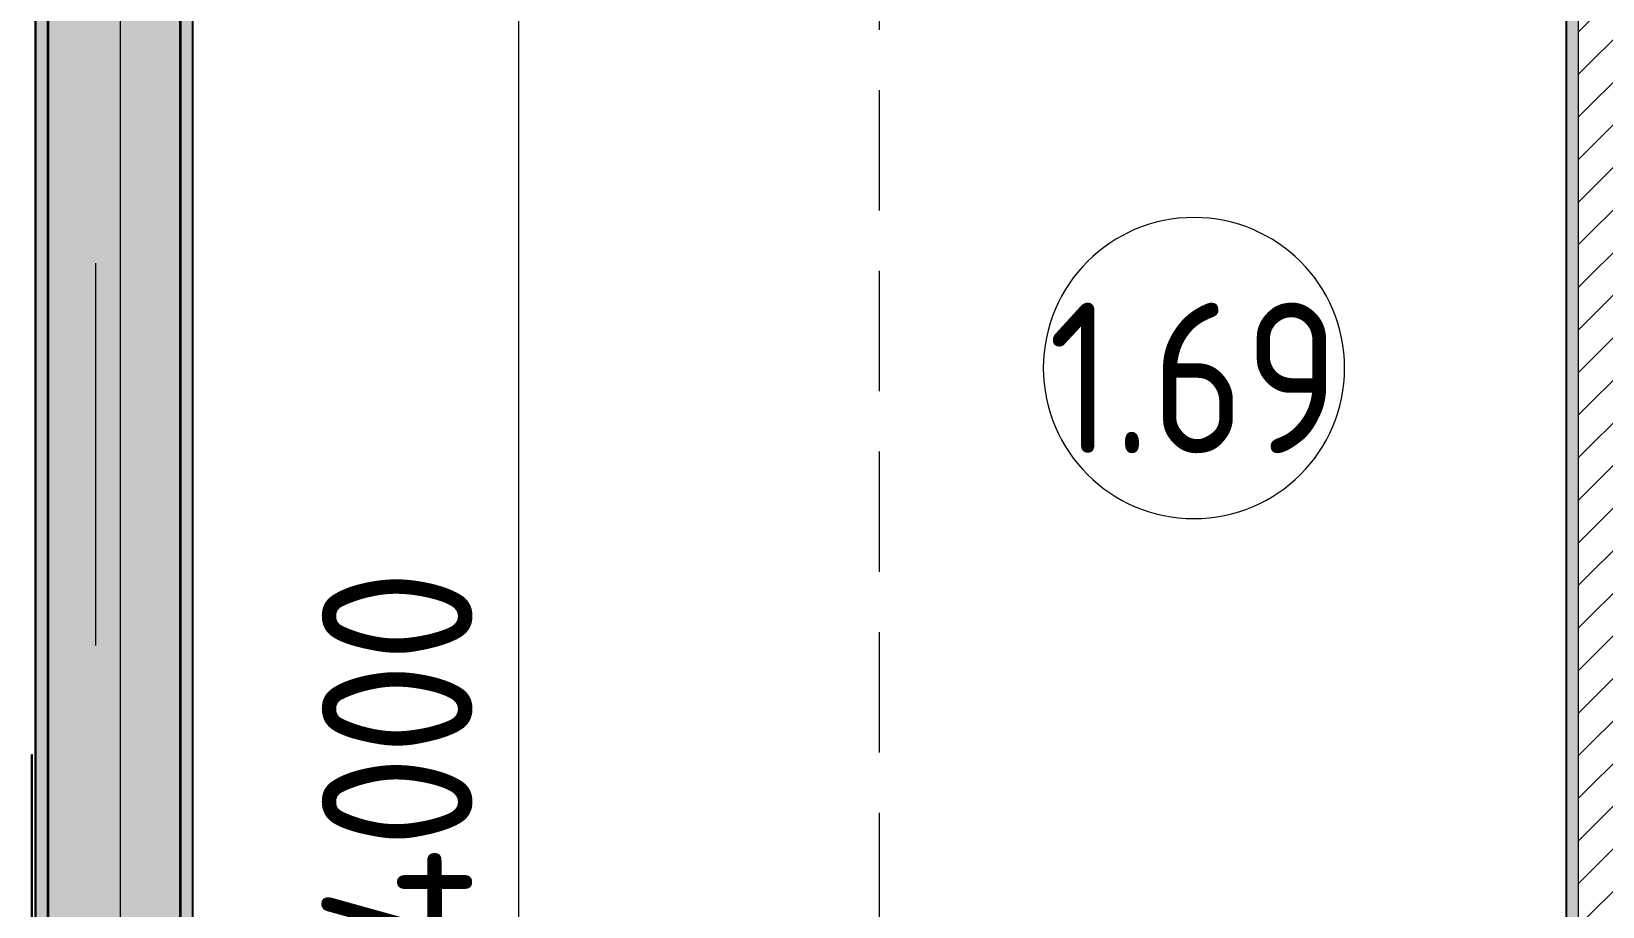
# Model space of a CAD drawing. Header units: millimetres. Extents: x 81425 to 274970, y -8553 to 29000.
# Drawn here: x 107103 to 109710, y 6323 to 7776 of the extents above; entities that cross this region are included whole.
import ezdxf

# ---------------------------------------------------------------- set-up
doc = ezdxf.new("R2010")
doc.units = ezdxf.units.MM
doc.linetypes.add('ADSK_Штрих_ш2 п1', pattern=[300, 200, -100])
doc.linetypes.add('Осевая', pattern=[3175, 635, -476.25, 1587.5, -476.25])
for name, color, linetype, lineweight in [('A-ANNO-DIMS', 7, 'Continuous', 9), ('A-ANNO-DIMS-100', 7, 'Continuous', 9), ('A-AREA-IDEN', 7, 'Continuous', 9), ('A-DETL-2', 7, 'ADSK_Штрих_ш2 п1', 9), ('A-GENM', 7, 'Continuous', 9), ('A-WALL', 7, 'Continuous', 9), ('I-WALL', 7, 'Continuous', 9), ('Оси-2', 7, 'Осевая', 9)]:
    doc.layers.add(name, color=color, linetype=linetype, lineweight=lineweight)
for name, color, linetype, lineweight, true_color in [('A-WALL-1', 7, 'Continuous', 35, 0x3c3c3c), ('A-WALL-2', 7, 'Continuous', 25, 0x3c3c3c), ('A-WALL-FNSH-2', 7, 'Continuous', 13, 0x3c3c3c)]:
    doc.layers.add(name, color=color, linetype=linetype, lineweight=lineweight, true_color=true_color)
doc.styles.add('GOST Common_1', font='GOST_Common.ttf', dxfattribs={"width": 0.9, "height": 250})
doc.styles.add('ISOCPEUR', font='isocpeur.ttf', dxfattribs={"width": 0.9, "height": 250})
doc.dimstyles.new('ISO-2_5_0_9К_БОЛЬШОЙ_1', dxfattribs={"dimscale": 304.8, "dimtxt": 248.995294, "dimasz": 0.492126, "dimexe": 0.393701, "dimexo": 0.984252, "dimgap": 0, "dimtad": 1, "dimdec": 0, "dimrnd": 10, "dimzin": 0, "dimdsep": 46, "dimtxsty": 'ISOCPEUR', "dimblk1": 'OBLIQUE', "dimblk2": 'OBLIQUE', "dimsah": 1, "dimcen": 0.09, "dimdle": 0.393701, "dimazin": 0, "dimtfac": 1, "dimtdec": 4, "dimtix": 1, "dimtmove": 0, "dimatfit": 3, "dimfxl": 1, "dimtvp": 1, "dimtolj": 1, "dimtzin": 0, "dimarcsym": 2})
pattern_1 = [(0, (0, 0), (121.92, 30.48), [10.058, -81.382, 10.058, -81.382, -487.68]), (0, (0, 0), (121.92, 30.48), [-182.88, 10.058, -172.822, 10.058, -81.382, -213.36]), (0, (0, 0), (121.92, 30.48), [-457.2, 10.058, -50.902, 10.058, -142.342]), (120, (45.72, 15.24), (-87.356454, 90.345817), [10.058, -81.382, 10.058, -81.382, -487.68]), (120, (45.72, 15.24), (-87.356454, 90.345817), [-182.88, 10.058, -172.822, 10.058, -81.382, -213.36]), (120, (45.72, 15.24), (-87.356454, 90.345817), [-457.2, 10.058, -50.902, 10.058, -142.342]), (240, (60.96, 76.2), (-34.563546, -120.825817), [10.058, -81.382, 10.058, -81.382, -487.68]), (240, (60.96, 76.2), (-34.563546, -120.825817), [-182.88, 10.058, -172.822, 10.058, -81.382, -213.36]), (240, (60.96, 76.2), (-34.563546, -120.825817), [-457.2, 10.058, -50.902, 10.058, -142.342])]

# ---------------------------------------------------------------- blocks, each defined once
blk = doc.blocks.new('Рисунок_горы - Рисунок_горы-31934381-План расстановки осветительного оборудования 1 этажа в осях 23-33')
at = {"layer": 'A-GENM'}
for p, q in [((107109, 10341.4), (107109, 6202.7)), ((107109, 7185.3), (107109, 7981.1)), ((107109, 7726), (107109, 7712.6)), ((107109, 7363), (107109, 7707.3)), ((107109, 7707.3), (107109, 7363)), ((107109, 6706.8), (107109, 7038.5)), ((107109, 6596.8), (107109, 6955.2)), ((107109, 6955.2), (107109, 6596.8)), ((107109, 6543.6), (107109, 6203.3)), ((107109, 6203.3), (107109, 6539.8)), ((107109, 6405.5), (107109, 6505.2)), ((107109, 6505.2), (107109, 6405.5)), ((107109, 6323.1), (107109, 6385.4)), ((107109, 6385.4), (107109, 6323.1))]:
    blk.add_line(p, q, dxfattribs=at)
for points, knots in [([(107109, 7777.8), (107109, 7777.8), (107109, 7767.9), (107109, 7738.5), (107109, 7726)], [0.287769784, 0.287769784, 0.287769784, 0.287769784, 0.287769794, 0.294964029, 0.294964029, 0.294964029, 0.294964029]), ([(107109, 7712.6), (107109, 7712.6), (107109, 7716.2), (107109, 7718.7), (107109, 7719.2)], [0.302158273, 0.302158273, 0.302158273, 0.302158273, 0.302158283, 0.305240818, 0.305240818, 0.305240818, 0.305240818]), ([(107109, 7707.3), (107109, 7707.3), (107109, 7710.7), (107109, 7713.3), (107109, 7715.2)], [0.875, 0.875, 0.875, 0.875, 0.87500001, 0.90068639, 0.90068639, 0.90068639, 0.90068639]), ([(107109, 7426.8), (107109, 7426.8), (107109, 7346.5), (107109, 7313.6), (107109, 7254.1)], [0.0625, 0.0625, 0.0625, 0.0625, 0.06250001, 0.125, 0.125, 0.125, 0.125]), ([(107109, 7372.3), (107109, 7372.3), (107109, 7385.8), (107109, 7402.6), (107109, 7413.4)], [0.6666667, 0.6666667, 0.6666667, 0.6666667, 0.6666667, 0.8528941, 0.8528941, 0.8528941, 0.8528941]), ([(107109, 7291.9), (107109, 7291.9), (107109, 7315), (107109, 7338.1), (107109, 7363)], [0.75, 0.75, 0.75, 0.75, 0.75000001, 0.8125, 0.8125, 0.8125, 0.8125]), ([(107109, 7363), (107109, 7363), (107109, 7338.1), (107109, 7315), (107109, 7291.9)], [0.316546763, 0.316546763, 0.316546763, 0.316546763, 0.316546773, 0.323741007, 0.323741007, 0.323741007, 0.323741007]), ([(107109, 7343.8), (107109, 7343.8), (107109, 7345), (107109, 7345.9), (107109, 7346.7)], [0.33333333, 0.33333333, 0.33333333, 0.33333333, 0.33333334, 0.35704245, 0.35704245, 0.35704245, 0.35704245]), ([(107109, 7321.6), (107109, 7321.6), (107109, 7312.8), (107109, 7307), (107109, 7303.6)], [0.16666667, 0.16666667, 0.16666667, 0.16666667, 0.16666668, 0.19933303, 0.19933303, 0.19933303, 0.19933303]), ([(107109, 7141.6), (107109, 7141.6), (107109, 7192.8), (107109, 7251.3), (107109, 7291.9)], [0.6875, 0.6875, 0.6875, 0.6875, 0.68750001, 0.75, 0.75, 0.75, 0.75]), ([(107109, 7291.9), (107109, 7291.9), (107109, 7251.3), (107109, 7192.8), (107109, 7141.6)], [0.323741007, 0.323741007, 0.323741007, 0.323741007, 0.323741017, 0.330935252, 0.330935252, 0.330935252, 0.330935252]), ([(107109, 7254.1), (107109, 7254.1), (107109, 7247.9), (107109, 7227.3), (107109, 7222.2)], [0.125, 0.125, 0.125, 0.125, 0.12500001, 0.1875, 0.1875, 0.1875, 0.1875]), ([(107109, 7222.2), (107109, 7222.2), (107109, 7219.9), (107109, 7218.5), (107109, 7217.6)], [0.1875, 0.1875, 0.1875, 0.1875, 0.18750001, 0.19937049, 0.19937049, 0.19937049, 0.19937049]), ([(107109, 7196.7), (107109, 7196.7), (107109, 7135.5), (107109, 7087.7), (107109, 6990)], [0.25, 0.25, 0.25, 0.25, 0.25000001, 0.3125, 0.3125, 0.3125, 0.3125]), ([(107109, 7144.2), (107109, 7144.2), (107109, 7170.6), (107109, 7180.9), (107109, 7184.5)], [0.55555556, 0.55555556, 0.55555556, 0.55555556, 0.55555557, 0.56827078, 0.56827078, 0.56827078, 0.56827078]), ([(107109, 7099.7), (107109, 7099.7), (107109, 7119.2), (107109, 7136), (107109, 7144.2)], [0.53333333, 0.53333333, 0.53333333, 0.53333333, 0.53333334, 0.55555556, 0.55555556, 0.55555556, 0.55555556]), ([(107109, 6955.2), (107109, 6955.2), (107109, 7005.9), (107109, 7052.9), (107109, 7141.6)], [0.625, 0.625, 0.625, 0.625, 0.62500001, 0.6875, 0.6875, 0.6875, 0.6875]), ([(107109, 7141.6), (107109, 7141.6), (107109, 7052.9), (107109, 7005.9), (107109, 6955.2)], [0.330935252, 0.330935252, 0.330935252, 0.330935252, 0.330935262, 0.338129496, 0.338129496, 0.338129496, 0.338129496]), ([(107109, 7091.6), (107109, 7091.6), (107109, 7093.3), (107109, 7094.4), (107109, 7095.3)], [0.511111111, 0.511111111, 0.511111111, 0.511111111, 0.511111121, 0.519586005, 0.519586005, 0.519586005, 0.519586005]), ([(107109, 6838.4), (107109, 6838.4), (107109, 6926.4), (107109, 7028.7), (107109, 7038.3)], [0.11111111, 0.11111111, 0.11111111, 0.11111111, 0.11111112, 0.16520147, 0.16520147, 0.16520147, 0.16520147]), ([(107109, 6990), (107109, 6990), (107109, 6928.5), (107109, 6852.5), (107109, 6803.8)], [0.3125, 0.3125, 0.3125, 0.3125, 0.31250001, 0.375, 0.375, 0.375, 0.375]), ([(107109, 6859.5), (107109, 6859.5), (107109, 6659.1), (107109, 6457.9), (107109, 6257.1)], [0.22222222, 0.22222222, 0.22222222, 0.22222222, 0.22222223, 0.27777778, 0.27777778, 0.27777778, 0.27777778]), ([(107109, 6747.8), (107109, 6747.8), (107109, 6822.9), (107109, 6815.5), (107109, 6838.4)], [0.05555556, 0.05555556, 0.05555556, 0.05555556, 0.05555557, 0.11111111, 0.11111111, 0.11111111, 0.11111111]), ([(107109, 6803.8), (107109, 6803.8), (107109, 6766.8), (107109, 6750.7), (107109, 6724.5)], [0.375, 0.375, 0.375, 0.375, 0.37500001, 0.4375, 0.4375, 0.4375, 0.4375]), ([(107109, 6745.8), (107109, 6745.8), (107109, 6753.8), (107109, 6757.7), (107109, 6758.7)], [0.444444444, 0.444444444, 0.444444444, 0.444444444, 0.444444454, 0.448491801, 0.448491801, 0.448491801, 0.448491801]), ([(107109, 6539.8), (107109, 6539.8), (107109, 6559), (107109, 6728.1), (107109, 6745.8)], [0.42222222, 0.42222222, 0.42222222, 0.42222222, 0.42222223, 0.44444444, 0.44444444, 0.44444444, 0.44444444]), ([(107109, 6724.5), (107109, 6724.5), (107109, 6678.8), (107109, 6632.5), (107109, 6587.1)], [0.4375, 0.4375, 0.4375, 0.4375, 0.43750001, 0.5, 0.5, 0.5, 0.5]), ([(107109, 6595.4), (107109, 6595.4), (107109, 6605.6), (107109, 6611.7), (107109, 6614.6)], [0.5, 0.5, 0.5, 0.5, 0.50000001, 0.5342956, 0.5342956, 0.5342956, 0.5342956]), ([(107109, 6596.8), (107109, 6596.8), (107109, 6588.2), (107109, 6584.5), (107109, 6583.5)], [0.345323741, 0.345323741, 0.345323741, 0.345323741, 0.345323751, 0.348342105, 0.348342105, 0.348342105, 0.348342105]), ([(107109, 6427.4), (107109, 6427.4), (107109, 6452), (107109, 6573.2), (107109, 6595.4)], [0.3333333, 0.3333333, 0.3333333, 0.3333333, 0.3333333, 0.5, 0.5, 0.5, 0.5]), ([(107109, 6587.1), (107109, 6587.1), (107109, 6586.1), (107109, 6584.6), (107109, 6583.8)], [0.5, 0.5, 0.5, 0.5, 0.50000001, 0.52072637, 0.52072637, 0.52072637, 0.52072637]), ([(107109, 6587.1), (107109, 6587.1), (107109, 6571), (107109, 6574.8), (107109, 6563.8)], [0.352517986, 0.352517986, 0.352517986, 0.352517986, 0.352517996, 0.35971223, 0.35971223, 0.35971223, 0.35971223]), ([(107109, 6563.8), (107109, 6563.8), (107109, 6557), (107109, 6550.7), (107109, 6543.6)], [0.35971223, 0.35971223, 0.35971223, 0.35971223, 0.35971224, 0.366906475, 0.366906475, 0.366906475, 0.366906475]), ([(107109, 6535.4), (107109, 6535.4), (107109, 6544.8), (107109, 6550.7), (107109, 6563.4)], [0.8888889, 0.8888889, 0.8888889, 0.8888889, 0.8888889, 1, 1, 1, 1]), ([(107109, 6549), (107109, 6549), (107109, 6529.7), (107109, 6496), (107109, 6447.3)], [0.6666667, 0.6666667, 0.6666667, 0.6666667, 0.6666667, 1, 1, 1, 1]), ([(107109, 6505.2), (107109, 6505.2), (107109, 6516.4), (107109, 6536.9), (107109, 6543.6)], [0.93333333, 0.93333333, 0.93333333, 0.93333333, 0.93333334, 1, 1, 1, 1]), ([(107109, 6543.6), (107109, 6543.6), (107109, 6536.9), (107109, 6516.4), (107109, 6505.2)], [0.366906475, 0.366906475, 0.366906475, 0.366906475, 0.366906485, 0.374100719, 0.374100719, 0.374100719, 0.374100719]), ([(107109, 6243.5), (107109, 6243.5), (107109, 6375.7), (107109, 6472.8), (107109, 6535.4)], [0.83333333, 0.83333333, 0.83333333, 0.83333333, 0.83333334, 0.88888889, 0.88888889, 0.88888889, 0.88888889]), ([(107109, 6385.4), (107109, 6385.4), (107109, 6394.3), (107109, 6394.4), (107109, 6405.5)], [0.86666667, 0.86666667, 0.86666667, 0.86666667, 0.86666668, 0.9, 0.9, 0.9, 0.9]), ([(107109, 6405.5), (107109, 6405.5), (107109, 6394.4), (107109, 6394.3), (107109, 6385.4)], [0.381294964, 0.381294964, 0.381294964, 0.381294964, 0.381294974, 0.388489209, 0.388489209, 0.388489209, 0.388489209])]:
    blk.add_open_spline(points, degree=3, knots=knots, dxfattribs=at)
for points in [[(107109, 7719.2), (107109, 7718.7), (107109, 7715.2), (107109, 7707.3)], [(107109, 7712.6), (107109, 7681.9), (107109, 7475.8), (107109, 7426.8)], [(107109, 7423.4), (107109, 7402.3), (107109, 7347.3), (107109, 7321.6)], [(107109, 7354.1), (107109, 7355.1), (107109, 7356.5), (107109, 7358.3)], [(107109, 7305.3), (107109, 7313.1), (107109, 7328.5), (107109, 7343.8)], [(107109, 7214.5), (107109, 7212.6), (107109, 7208.3), (107109, 7196.7)], [(107109, 7097.7), (107109, 7098.2), (107109, 7098.9), (107109, 7099.7)], [(107109, 7039.6), (107109, 7044.7), (107109, 7065.1), (107109, 7091.6)], [(107109, 7038), (107109, 7028), (107109, 6950.8), (107109, 6859.5)], [(107109, 6758.7), (107109, 6754.5), (107109, 6711.1), (107109, 6707)], [(107109, 6563.4), (107109, 6648.5), (107109, 6668), (107109, 6747.8)], [(107109, 6614.2), (107109, 6606), (107109, 6578.2), (107109, 6549)], [(107109, 6583.5), (107109, 6584.6), (107109, 6588.2), (107109, 6596.8)], [(107109, 6583.7), (107109, 6584.6), (107109, 6586.1), (107109, 6587.1)], [(107109, 6447.3), (107109, 6419.6), (107109, 6401.3), (107109, 6408.3)], [(107109, 6409.6), (107109, 6413.2), (107109, 6423.1), (107109, 6426.7)]]:
    blk.add_open_spline(points, degree=3, dxfattribs=at)
blk = doc.blocks.new('DIMBLOCK52-План расстановки осветительного оборудования 1 этажа в осях 23-33')
at = {"layer": 'A-ANNO-DIMS-100', "lineweight": 20}
for p, q in [((107911.4, 8579), (107836.4, 8654)), ((107911.4, 8579), (107986.4, 8504)), ((107911.4, 4579), (107836.4, 4654)), ((107911.4, 4579), (107986.4, 4504))]:
    blk.add_line(p, q, dxfattribs=at)
at = {"layer": 'A-ANNO-DIMS-100'}
for p, q in [((107912, 8579), (107791.4, 8579)), ((107911.4, 8579), (107911.4, 4459)), ((107911.4, 8579), (107912, 8579)), ((107912.5, 4579), (107791.4, 4579)), ((107911.4, 4579), (107912.5, 4579))]:
    blk.add_line(p, q, dxfattribs=at)
at = {"layer": 'A-ANNO-DIMS-100', "color": 0, "insert": (107584.8, 6251), "char_height": 250, "width": 787.208, "attachment_point": 1, "rotation": 90, "line_spacing_factor": 1.149209, "style": 'ISOCPEUR'}
blk.add_mtext('4000', dxfattribs=at)
blk = doc.blocks.new('_Oblique')
at = {"color": 0, "linetype": 'ByBlock', "lineweight": -2}
blk.add_line((-0.5, -0.5), (0.5, 0.5), dxfattribs=at)
blk = doc.blocks.new('Марка_Помещения - Номер-25198446-План расстановки осветительного оборудования 1 этажа в осях 23-33')
at = {"layer": 'A-AREA-IDEN'}
for start, end in [(360, 180), (180, 360)]:
    blk.add_arc((0, 0), 2.5, start, end, dxfattribs=at)

msp = doc.modelspace()

# ---------------------------------------------------------------- hatches: boundary and pattern name
at = {"layer": 'I-WALL'}
h = msp.add_hatch(dxfattribs=at)
h.set_pattern_fill('FP_1', color=256, style=0, pattern_type=2)
h.set_pattern_definition([(45, (0, 0), (-57.024626, 57.024626), []), (45, (57.025, 0), (-57.024626, 57.024626), [100.806, -20.161, 3.353, -16.808])])
h.paths.add_polyline_path([(107136.2, 2400), (107350, 2400), (107350, 10600), (107130, 10600), (107130, 2400)])
h = msp.add_hatch(dxfattribs=at)
h.set_pattern_fill('FP_38', color=256, style=0, pattern_type=2)
h.set_pattern_definition(pattern_1)
h.paths.add_polyline_path([(107130, 150), (107130, 10380), (107110, 10380), (107110, 150)])
h = msp.add_hatch(dxfattribs=at)
h.set_pattern_fill('FP_38', color=256, style=0, pattern_type=2)
h.set_pattern_definition(pattern_1)
h.paths.add_polyline_path([(107350, 2480), (107370, 2480), (107370, 10380), (107350, 10380), (107350, 2656.2)])
h = msp.add_hatch(dxfattribs=at)
h.set_pattern_fill('FP_38', color=256, style=0, pattern_type=2)
h.set_pattern_definition(pattern_1)
h.paths.add_polyline_path([(109650, 2480), (109670, 2480), (109670, 10400), (109650, 10400), (109650, 2481)])
h = msp.add_hatch(dxfattribs=at)
h.set_pattern_fill('FP_2', color=256, style=0, pattern_type=2)
h.set_pattern_definition([(45, (0, 0), (-35.35534, 35.35534), [])])
h.paths.add_polyline_path([(109670, 150), (109750, 150), (109750, 10400), (109670, 10400), (109670, 220.5)])

# ---------------------------------------------------------------- linework, layer by layer
at = {"layer": 'A-DETL-2'}
msp.add_line((108509.5, 8579), (108509.5, 4579), dxfattribs=at)
at = {"layer": 'A-WALL'}
msp.add_line((109670, 2480), (109670, 10400), dxfattribs=at)
at = {"layer": 'A-WALL-1'}
for p, q in [((107130, 10600), (107130, 2400)), ((107350, 10600), (107350, 2400))]:
    msp.add_line(p, q, dxfattribs=at)
at = {"layer": 'A-WALL-2'}
for p, q in [((107110, 10380), (107110, 170)), ((107370, 10380), (107370, 2480)), ((109650, 2480), (109650, 10380))]:
    msp.add_line(p, q, dxfattribs=at)
at = {"layer": 'A-WALL-FNSH-2'}
for p, q in [((107250, 10390), (107250, 160.5)), ((107251, 160.5), (107251, 10390)), ((107371, 2481), (107371, 10379)), ((109649, 10379), (109649, 2480)), ((107109, 10369.9), (107109, 171))]:
    msp.add_line(p, q, dxfattribs=at)
at = {"layer": 'I-WALL'}
for p, q in [((107110, 7774.3), (107109, 7774.3)), ((107109, 7762.5), (107110, 7762.5)), ((107109, 7762.1), (107110, 7762.1)), ((107110, 7761.6), (107109, 7761.6)), ((107110, 7761.2), (107109, 7761.2)), ((107110, 7757.9), (107109, 7757.9)), ((107110, 7740), (107109, 7740)), ((107109, 7729), (107110, 7729)), ((107110, 7728.2), (107109, 7728.2)), ((107110, 7728.1), (107109, 7728.1)), ((107109, 7727.3), (107110, 7727.3)), ((107110, 7651.9), (107109, 7651.9)), ((107109, 7596.2), (107110, 7596.2)), ((107109, 7562), (107110, 7562)), ((107110, 7443.2), (107109, 7443.2)), ((107110, 7437.1), (107109, 7437.1)), ((107110, 7368.2), (107109, 7368.2)), ((107109, 7358.1), (107110, 7358.1)), ((107109, 7354.1), (107110, 7354.1)), ((107110, 7352.1), (107109, 7352.1)), ((107109, 7333.3), (107110, 7333.3)), ((107109, 7327.2), (107110, 7327.2)), ((107110, 7283.2), (107109, 7283.2)), ((107109, 7282.8), (107110, 7282.8)), ((107109, 7258.3), (107110, 7258.3)), ((107110, 7150.9), (107109, 7150.9)), ((107110, 7146.9), (107109, 7146.9)), ((107109, 7126), (107110, 7126)), ((107109, 7124.5), (107110, 7124.5)), ((107110, 7122), (107109, 7122)), ((107110, 7069.1), (107109, 7069.1)), ((107110, 7044.3), (107109, 7044.3)), ((107109, 7043.4), (107110, 7043.4)), ((107109, 7041), (107110, 7041)), ((107109, 7037), (107110, 7037)), ((107109, 6959.2), (107110, 6959.2)), ((107110, 6889.3), (107109, 6889.3)), ((107109, 6858.3), (107110, 6858.3)), ((107110, 6844.9), (107109, 6844.9)), ((107109, 6820.5), (107110, 6820.5)), ((107110, 6818.6), (107109, 6818.6)), ((107110, 6777.8), (107109, 6777.8)), ((107110, 6776.1), (107109, 6776.1)), ((107110, 6747.5), (107109, 6747.5)), ((107110, 6722.9), (107109, 6722.9)), ((107110, 6716.8), (107109, 6716.8)), ((107109, 6715), (107110, 6715)), ((107109, 6711.8), (107110, 6711.8)), ((107110, 6689), (107109, 6689)), ((107109, 6674.1), (107110, 6674.1)), ((107109, 6672.5), (107110, 6672.5)), ((107109, 6672.5), (107110, 6672.5)), ((107110, 6672.1), (107109, 6672.1)), ((107109, 6667.4), (107110, 6667.4)), ((107110, 6647.5), (107109, 6647.5)), ((107110, 6623), (107109, 6623)), ((107110, 6617.2), (107109, 6617.2)), ((107109, 6615.7), (107110, 6615.7)), ((107109, 6609.2), (107110, 6609.2)), ((107110, 6606), (107109, 6606)), ((107103, 6575.6), (107104, 6575.6)), ((107103, 6279.4), (107103, 6575.6)), ((107104, 6575.6), (107104, 6279.4)), ((107109, 6584.3), (107110, 6584.3)), ((107110, 6572.1), (107109, 6572.1)), ((107109, 6563.2), (107110, 6563.2)), ((107110, 6547.5), (107109, 6547.5)), ((107109, 6481.6), (107110, 6481.6))]:
    msp.add_line(p, q, dxfattribs=at)
for points in [[(107109, 7651.9), (107109, 7846.3), (107109, 8023.5), (107109, 8183.7)], [(107109, 5927.6), (107109, 6199.9), (107109, 6448.2), (107109, 6672.5)], [(107109, 6609.7), (107109, 6615.8), (107109, 6617.2), (107109, 6617.2)]]:
    msp.add_open_spline(points, degree=3, dxfattribs=at)
for points, knots in [([(107109, 7860.5), (107109, 7816.2), (107109, 7723.7), (107109, 7641), (107109, 7573.4), (107109, 7484.3), (107109, 7392.8), (107109, 7315), (107109, 7246), (107109, 7175.8), (107109, 7130), (107109, 7081.7), (107109, 7039), (107109, 6976.3), (107109, 6929.1), (107109, 6848.7), (107109, 6776.1), (107109, 6698.4), (107109, 6635.7), (107109, 6563.2)], [-6.273699, -6.273699, -6.273699, -6.273699, -5.898377, -5.46843, -5.044446, -4.605206, -4.158793, -3.736446, -3.357173, -3.051363, -2.829824, -2.674297, -2.461741, -2.189792, -1.794227, -1.37122, -0.897458, -0.456788, 0, 0, 0, 0]), ([(107109, 7762.5), (107109, 7769.7), (107109, 7776.3), (107109, 7771.7), (107109, 7744.2), (107109, 7703.8), (107109, 7664.1), (107109, 7647.9), (107109, 7623.3), (107109, 7607), (107109, 7600.9), (107109, 7596.8), (107109, 7596.3), (107109, 7596.2)], [-2.06349, -2.06349, -2.06349, -2.06349, -2.003958, -1.932377, -1.83765, -1.718064, -1.60162, -1.47574, -1.346732, -1.215733, -1.118036, -1.016352, -0.956981, -0.956981, -0.956981, -0.956981]), ([(107109, 7595.9), (107109, 7595.9), (107109, 7596.5), (107109, 7600.5), (107109, 7606.6), (107109, 7623), (107109, 7647.5), (107109, 7663.7), (107109, 7703.5), (107109, 7743.9), (107109, 7771.3), (107109, 7775.9), (107109, 7769.3), (107109, 7762.1)], [-1.106509, -1.106509, -1.106509, -1.106509, -1.047139, -0.945454, -0.847758, -0.716759, -0.587751, -0.46187, -0.345426, -0.22584, -0.131113, -0.059532, 0, 0, 0, 0]), ([(107109, 7596.2), (107109, 7596.2), (107109, 7596.6), (107109, 7598.3), (107109, 7606.3), (107109, 7613.2), (107109, 7615.5), (107109, 7619.6), (107109, 7638.5), (107109, 7667.4), (107109, 7701.2), (107109, 7729.7), (107109, 7756.9), (107109, 7761.6)], [-0.9540591, -0.9540591, -0.9540591, -0.9540591, -0.9092452, -0.8051318, -0.7451716, -0.7166789, -0.6965105, -0.6546649, -0.5682867, -0.4333632, -0.2781403, -0.1149887, 0, 0, 0, 0]), ([(107109, 7761.2), (107109, 7756.5), (107109, 7729.3), (107109, 7700.8), (107109, 7667), (107109, 7638.1), (107109, 7619.2), (107109, 7615.1), (107109, 7612.8), (107109, 7605.9), (107109, 7597.9), (107109, 7596.2), (107109, 7595.9), (107109, 7595.9)], [-2.0634904, -2.0634904, -2.0634904, -2.0634904, -1.9485017, -1.7853501, -1.6301272, -1.4952038, -1.4088255, -1.3669799, -1.3468115, -1.3183188, -1.2583586, -1.1542453, -1.1094313, -1.1094313, -1.1094313, -1.1094313]), ([(107109, 7562.7), (107109, 7562.8), (107109, 7563.3), (107109, 7567.4), (107109, 7573.5), (107109, 7589.8), (107109, 7614.4), (107109, 7630.6), (107109, 7670.3), (107109, 7710.7), (107109, 7738.2), (107109, 7742.8), (107109, 7736.2), (107109, 7729)], [-1.106509, -1.106509, -1.106509, -1.106509, -1.047139, -0.945454, -0.847758, -0.716759, -0.587751, -0.46187, -0.345426, -0.22584, -0.131113, -0.059532, 0, 0, 0, 0]), ([(107109, 7728.2), (107109, 7735.4), (107109, 7742), (107109, 7737.4), (107109, 7710), (107109, 7669.6), (107109, 7629.9), (107109, 7613.6), (107109, 7589.1), (107109, 7572.7), (107109, 7566.6), (107109, 7562.6), (107109, 7562), (107109, 7562)], [-2.06349, -2.06349, -2.06349, -2.06349, -2.003958, -1.932377, -1.83765, -1.718064, -1.60162, -1.47574, -1.346732, -1.215733, -1.118036, -1.016352, -0.956981, -0.956981, -0.956981, -0.956981]), ([(107109, 7728.1), (107109, 7723.4), (107109, 7696.2), (107109, 7667.7), (107109, 7633.9), (107109, 7605), (107109, 7586.1), (107109, 7582), (107109, 7579.7), (107109, 7572.8), (107109, 7564.8), (107109, 7563.1), (107109, 7562.7), (107109, 7562.7)], [-2.0634904, -2.0634904, -2.0634904, -2.0634904, -1.9485017, -1.7853501, -1.6301272, -1.4952038, -1.4088255, -1.3669799, -1.3468115, -1.3183188, -1.2583586, -1.1542453, -1.1094313, -1.1094313, -1.1094313, -1.1094313]), ([(107109, 7562), (107109, 7562), (107109, 7562.3), (107109, 7564.1), (107109, 7572), (107109, 7578.9), (107109, 7581.2), (107109, 7585.3), (107109, 7604.2), (107109, 7633.1), (107109, 7667), (107109, 7695.4), (107109, 7722.6), (107109, 7727.3)], [-0.9540591, -0.9540591, -0.9540591, -0.9540591, -0.9092452, -0.8051318, -0.7451716, -0.7166789, -0.6965105, -0.6546649, -0.5682867, -0.4333632, -0.2781403, -0.1149887, 0, 0, 0, 0]), ([(107109, 6672.5), (107109, 6743.3), (107109, 6804.8), (107109, 6863.2), (107109, 6949.7), (107109, 7022.7), (107109, 7098.6), (107109, 7142), (107109, 7180.7), (107109, 7237.7), (107109, 7281.4), (107109, 7357.4), (107109, 7451.6), (107109, 7560.8), (107109, 7651.9)], [-3.148159, -3.148159, -3.148159, -3.148159, -2.909165, -2.649209, -2.353816, -2.041529, -1.777741, -1.583235, -1.38353, -1.183403, -0.943863, -0.682808, -0.35743, 0, 0, 0, 0]), ([(107109, 7358.1), (107109, 7366.2), (107109, 7371.2), (107109, 7377), (107109, 7386.2), (107109, 7395), (107109, 7405.3), (107109, 7414.1), (107109, 7422.4), (107109, 7428.9), (107109, 7436.8), (107109, 7441.8), (107109, 7444.4), (107109, 7437.7), (107109, 7416.7), (107109, 7375.6), (107109, 7350), (107109, 7334.7), (107109, 7334.7), (107109, 7332.7), (107109, 7334.3), (107109, 7338.4), (107109, 7345.1), (107109, 7357.3)], [-1.570099, -1.570099, -1.570099, -1.570099, -1.541159, -1.501754, -1.446541, -1.382724, -1.319119, -1.257396, -1.183774, -1.104802, -1.027747, -0.955254, -0.896935, -0.833013, -0.751105, -0.652602, -0.534539, -0.451116, -0.365944, -0.289006, -0.185438, -0.086085, 0, 0, 0, 0]), ([(107109, 7353.2), (107109, 7341), (107109, 7334.4), (107109, 7330.3), (107109, 7328.7), (107109, 7330.7), (107109, 7330.7), (107109, 7346), (107109, 7371.6), (107109, 7412.6), (107109, 7433.6), (107109, 7440.3), (107109, 7437.8), (107109, 7432.8), (107109, 7424.9), (107109, 7418.4), (107109, 7410), (107109, 7401.3), (107109, 7391), (107109, 7382.1), (107109, 7373), (107109, 7367.2), (107109, 7362.1), (107109, 7354.1)], [-1.570099, -1.570099, -1.570099, -1.570099, -1.484014, -1.384661, -1.281093, -1.204155, -1.118982, -1.03556, -0.917496, -0.818994, -0.737085, -0.673164, -0.614845, -0.542352, -0.465296, -0.386325, -0.312703, -0.250979, -0.187375, -0.123558, -0.068344, -0.028939, 0, 0, 0, 0]), ([(107109, 7353.2), (107109, 7341), (107109, 7334.4), (107109, 7330.3), (107109, 7328.7), (107109, 7330.7), (107109, 7330.7), (107109, 7346), (107109, 7371.6), (107109, 7412.6), (107109, 7433.6), (107109, 7440.3), (107109, 7437.8), (107109, 7432.8), (107109, 7424.9), (107109, 7418.4), (107109, 7410), (107109, 7401.3), (107109, 7391), (107109, 7382.1), (107109, 7373), (107109, 7367.2), (107109, 7362.1), (107109, 7354.1)], [-1.570099, -1.570099, -1.570099, -1.570099, -1.484014, -1.384661, -1.281093, -1.204155, -1.118982, -1.03556, -0.917496, -0.818994, -0.737085, -0.673164, -0.614845, -0.542352, -0.465296, -0.386325, -0.312703, -0.250979, -0.187375, -0.123558, -0.068344, -0.028939, 0, 0, 0, 0]), ([(107109, 7352.1), (107109, 7360.1), (107109, 7365.2), (107109, 7371), (107109, 7380.1), (107109, 7389), (107109, 7399.3), (107109, 7408), (107109, 7416.4), (107109, 7422.9), (107109, 7430.8), (107109, 7435.7), (107109, 7438.3), (107109, 7431.6), (107109, 7410.6), (107109, 7369.6), (107109, 7343.9), (107109, 7328.7), (107109, 7328.7), (107109, 7326.6), (107109, 7328.3), (107109, 7332.4), (107109, 7339), (107109, 7351.2)], [-1.570099, -1.570099, -1.570099, -1.570099, -1.541159, -1.501754, -1.446541, -1.382724, -1.319119, -1.257396, -1.183774, -1.104802, -1.027747, -0.955254, -0.896935, -0.833013, -0.751105, -0.652602, -0.534539, -0.451116, -0.365944, -0.289006, -0.185438, -0.086085, 0, 0, 0, 0]), ([(107109, 7283.2), (107109, 7291.2), (107109, 7296.3), (107109, 7302), (107109, 7311.2), (107109, 7320.1), (107109, 7330.3), (107109, 7339.1), (107109, 7347.4), (107109, 7353.9), (107109, 7361.8), (107109, 7366.8), (107109, 7369.4), (107109, 7362.7), (107109, 7341.7), (107109, 7300.6), (107109, 7275), (107109, 7259.7), (107109, 7259.7), (107109, 7257.7), (107109, 7259.3), (107109, 7263.5), (107109, 7270.1), (107109, 7282.3)], [-1.570099, -1.570099, -1.570099, -1.570099, -1.541159, -1.501754, -1.446541, -1.382724, -1.319119, -1.257396, -1.183774, -1.104802, -1.027747, -0.955254, -0.896935, -0.833013, -0.751105, -0.652602, -0.534539, -0.451116, -0.365944, -0.289006, -0.185438, -0.086085, 0, 0, 0, 0]), ([(107109, 7281.9), (107109, 7269.7), (107109, 7263.1), (107109, 7259), (107109, 7257.3), (107109, 7259.4), (107109, 7259.4), (107109, 7274.6), (107109, 7300.2), (107109, 7341.3), (107109, 7362.3), (107109, 7369), (107109, 7366.4), (107109, 7361.5), (107109, 7353.5), (107109, 7347.1), (107109, 7338.7), (107109, 7329.9), (107109, 7319.7), (107109, 7310.8), (107109, 7301.6), (107109, 7295.9), (107109, 7290.8), (107109, 7282.8)], [-1.570099, -1.570099, -1.570099, -1.570099, -1.484014, -1.384661, -1.281093, -1.204155, -1.118982, -1.03556, -0.917496, -0.818994, -0.737085, -0.673164, -0.614845, -0.542352, -0.465296, -0.386325, -0.312703, -0.250979, -0.187375, -0.123558, -0.068344, -0.028939, 0, 0, 0, 0]), ([(107109, 7126.9), (107109, 7139.1), (107109, 7145.7), (107109, 7149.9), (107109, 7151.5), (107109, 7149.5), (107109, 7149.5), (107109, 7134.2), (107109, 7108.6), (107109, 7067.5), (107109, 7046.5), (107109, 7039.8), (107109, 7042.4), (107109, 7047.4), (107109, 7055.3), (107109, 7061.8), (107109, 7070.1), (107109, 7078.9), (107109, 7089.1), (107109, 7098), (107109, 7107.2), (107109, 7112.9), (107109, 7118), (107109, 7126)], [-1.570099, -1.570099, -1.570099, -1.570099, -1.484014, -1.384661, -1.281093, -1.204155, -1.118982, -1.03556, -0.917496, -0.818994, -0.737085, -0.673164, -0.614845, -0.542352, -0.465296, -0.386325, -0.312703, -0.250979, -0.187375, -0.123558, -0.068344, -0.028939, 0, 0, 0, 0]), ([(107109, 7124.5), (107109, 7116.5), (107109, 7111.4), (107109, 7105.7), (107109, 7096.5), (107109, 7087.6), (107109, 7077.3), (107109, 7068.6), (107109, 7060.2), (107109, 7053.8), (107109, 7045.8), (107109, 7040.9), (107109, 7038.3), (107109, 7045), (107109, 7066), (107109, 7107), (107109, 7132.7), (107109, 7147.9), (107109, 7147.9), (107109, 7150), (107109, 7148.3), (107109, 7144.2), (107109, 7137.6), (107109, 7125.4)], [-1.570099, -1.570099, -1.570099, -1.570099, -1.541159, -1.501754, -1.446541, -1.382724, -1.319119, -1.257396, -1.183774, -1.104802, -1.027747, -0.955254, -0.896935, -0.833013, -0.751105, -0.652602, -0.534539, -0.451116, -0.365944, -0.289006, -0.185438, -0.086085, 0, 0, 0, 0]), ([(107109, 7124.5), (107109, 7116.5), (107109, 7111.4), (107109, 7105.7), (107109, 7096.5), (107109, 7087.6), (107109, 7077.3), (107109, 7068.6), (107109, 7060.2), (107109, 7053.8), (107109, 7045.8), (107109, 7040.9), (107109, 7038.3), (107109, 7045), (107109, 7066), (107109, 7107), (107109, 7132.7), (107109, 7147.9), (107109, 7147.9), (107109, 7150), (107109, 7148.3), (107109, 7144.2), (107109, 7137.6), (107109, 7125.4)], [-1.570099, -1.570099, -1.570099, -1.570099, -1.541159, -1.501754, -1.446541, -1.382724, -1.319119, -1.257396, -1.183774, -1.104802, -1.027747, -0.955254, -0.896935, -0.833013, -0.751105, -0.652602, -0.534539, -0.451116, -0.365944, -0.289006, -0.185438, -0.086085, 0, 0, 0, 0]), ([(107109, 7122.9), (107109, 7135.1), (107109, 7141.7), (107109, 7145.8), (107109, 7147.5), (107109, 7145.4), (107109, 7145.4), (107109, 7130.2), (107109, 7104.5), (107109, 7063.5), (107109, 7042.5), (107109, 7035.8), (107109, 7038.4), (107109, 7043.3), (107109, 7051.3), (107109, 7057.7), (107109, 7066.1), (107109, 7074.8), (107109, 7085.1), (107109, 7094), (107109, 7103.2), (107109, 7108.9), (107109, 7114), (107109, 7122)], [-1.570099, -1.570099, -1.570099, -1.570099, -1.484014, -1.384661, -1.281093, -1.204155, -1.118982, -1.03556, -0.917496, -0.818994, -0.737085, -0.673164, -0.614845, -0.542352, -0.465296, -0.386325, -0.312703, -0.250979, -0.187375, -0.123558, -0.068344, -0.028939, 0, 0, 0, 0]), ([(107109, 7045.1), (107109, 7057.4), (107109, 7064), (107109, 7068.1), (107109, 7069.7), (107109, 7067.7), (107109, 7067.7), (107109, 7052.4), (107109, 7026.8), (107109, 6985.7), (107109, 6964.8), (107109, 6958.1), (107109, 6960.6), (107109, 6965.6), (107109, 6973.5), (107109, 6980), (107109, 6988.3), (107109, 6997.1), (107109, 7007.4), (107109, 7016.2), (107109, 7025.4), (107109, 7031.2), (107109, 7036.2), (107109, 7044.3)], [-1.570099, -1.570099, -1.570099, -1.570099, -1.484014, -1.384661, -1.281093, -1.204155, -1.118982, -1.03556, -0.917496, -0.818994, -0.737085, -0.673164, -0.614845, -0.542352, -0.465296, -0.386325, -0.312703, -0.250979, -0.187375, -0.123558, -0.068344, -0.028939, 0, 0, 0, 0]), ([(107109, 7043.4), (107109, 7035.4), (107109, 7030.3), (107109, 7024.5), (107109, 7015.4), (107109, 7006.5), (107109, 6996.2), (107109, 6987.5), (107109, 6979.1), (107109, 6972.6), (107109, 6964.7), (107109, 6959.7), (107109, 6957.2), (107109, 6963.9), (107109, 6984.9), (107109, 7025.9), (107109, 7051.5), (107109, 7066.8), (107109, 7066.8), (107109, 7068.9), (107109, 7067.2), (107109, 7063.1), (107109, 7056.5), (107109, 7044.3)], [-1.570099, -1.570099, -1.570099, -1.570099, -1.541159, -1.501754, -1.446541, -1.382724, -1.319119, -1.257396, -1.183774, -1.104802, -1.027747, -0.955254, -0.896935, -0.833013, -0.751105, -0.652602, -0.534539, -0.451116, -0.365944, -0.289006, -0.185438, -0.086085, 0, 0, 0, 0]), ([(107109, 6932.7), (107109, 7003.6), (107109, 7024.6), (107109, 7065.5), (107109, 7059.1), (107109, 7041.8), (107109, 6978.7), (107109, 6858.3)], [-0.8924168, -0.8924168, -0.8924168, -0.8924168, -0.7358949, -0.5776281, -0.4036263, -0.2242524, 0, 0, 0, 0]), ([(107109, 6716.8), (107109, 6765.7), (107109, 6820.1), (107109, 6855.7), (107109, 6872.6), (107109, 6889.3), (107109, 6889.3), (107109, 6889.3), (107109, 6846.4), (107109, 6820.5)], [-1.186443, -1.186443, -1.186443, -1.186443, -0.947492, -0.780382, -0.678185, -0.583884, -0.43854, -0.215745, 0, 0, 0, 0]), ([(107109, 6818.6), (107109, 6844.5), (107109, 6887.4), (107109, 6887.4), (107109, 6887.4), (107109, 6870.7), (107109, 6853.8), (107109, 6818.3), (107109, 6763.8), (107109, 6715)], [-1.186443, -1.186443, -1.186443, -1.186443, -0.970698, -0.747904, -0.602559, -0.508259, -0.406061, -0.238952, 0, 0, 0, 0]), ([(107109, 6858.3), (107109, 6845.9), (107109, 6801.7), (107109, 6744.6), (107109, 6642.1), (107109, 6584.3)], [-0.6467191, -0.6467191, -0.6467191, -0.6467191, -0.44937, -0.222355, 0, 0, 0, 0]), ([(107109, 6777.8), (107109, 6803.7), (107109, 6846.6), (107109, 6846.6), (107109, 6846.6), (107109, 6829.9), (107109, 6813), (107109, 6777.4), (107109, 6723), (107109, 6674.1)], [-1.186443, -1.186443, -1.186443, -1.186443, -0.970698, -0.747904, -0.602559, -0.508259, -0.406061, -0.238952, 0, 0, 0, 0]), ([(107109, 6672.5), (107109, 6721.3), (107109, 6775.8), (107109, 6811.4), (107109, 6828.2), (107109, 6844.9), (107109, 6844.9), (107109, 6844.9), (107109, 6802), (107109, 6776.1)], [-1.186443, -1.186443, -1.186443, -1.186443, -0.947492, -0.780382, -0.678185, -0.583884, -0.43854, -0.215745, 0, 0, 0, 0]), ([(107109, 6820.5), (107109, 6794.2), (107109, 6757.1), (107109, 6721.2), (107109, 6706.7), (107109, 6716.8)], [-0.3529929, -0.3529929, -0.3529929, -0.3529929, -0.2400144, -0.1126558, 0, 0, 0, 0]), ([(107109, 6715), (107109, 6704.9), (107109, 6719.3), (107109, 6755.2), (107109, 6792.3), (107109, 6818.6)], [-0.3529929, -0.3529929, -0.3529929, -0.3529929, -0.2403371, -0.1129785, 0, 0, 0, 0]), ([(107109, 6674.1), (107109, 6664), (107109, 6678.5), (107109, 6714.4), (107109, 6751.5), (107109, 6777.8)], [-0.3529929, -0.3529929, -0.3529929, -0.3529929, -0.2403371, -0.1129785, 0, 0, 0, 0]), ([(107109, 6776.1), (107109, 6749.8), (107109, 6712.7), (107109, 6676.8), (107109, 6662.4), (107109, 6672.5)], [-0.3529929, -0.3529929, -0.3529929, -0.3529929, -0.2400144, -0.1126558, 0, 0, 0, 0]), ([(107109, 6615.7), (107109, 6610.9), (107109, 6606.2), (107109, 6597.9), (107109, 6582.9), (107109, 6568.6), (107109, 6554), (107109, 6539.3), (107109, 6526.1), (107109, 6510.4), (107109, 6494.6), (107109, 6484.7), (107109, 6473.9), (107109, 6476.6), (107109, 6495.3), (107109, 6533.9), (107109, 6561.6), (107109, 6588.3), (107109, 6591.5), (107109, 6603.5), (107109, 6612.7), (107109, 6620.3), (107109, 6622.5), (107109, 6616.2)], [-1.570099, -1.570099, -1.570099, -1.570099, -1.541159, -1.501754, -1.446541, -1.382724, -1.319119, -1.257396, -1.183774, -1.104802, -1.027747, -0.955254, -0.896935, -0.833013, -0.751105, -0.652602, -0.534539, -0.451116, -0.365944, -0.289006, -0.185438, -0.086085, 0, 0, 0, 0]), ([(107109, 6617.2), (107109, 6617.2), (107109, 6616.5), (107109, 6612.9), (107109, 6606.4), (107109, 6596.8), (107109, 6594.4), (107109, 6570.3), (107109, 6542.8), (107109, 6503.1), (107109, 6483.6), (107109, 6479.9), (107109, 6488.7), (107109, 6497.5), (107109, 6511.4), (107109, 6524.9), (107109, 6537.1), (107109, 6550.4), (107109, 6564.1), (107109, 6577.2), (107109, 6590.9), (107109, 6598.6), (107109, 6603.5), (107109, 6609.2)], [-1.503198, -1.503198, -1.503198, -1.503198, -1.484014, -1.384661, -1.281093, -1.204155, -1.118982, -1.03556, -0.917496, -0.818994, -0.737085, -0.673164, -0.614845, -0.542352, -0.465296, -0.386325, -0.312703, -0.250979, -0.187375, -0.123558, -0.068344, -0.028939, 0, 0, 0, 0]), ([(107109, 6584.3), (107109, 6547.1), (107109, 6465.4), (107109, 6366.5), (107109, 6236.7), (107109, 6164.2), (107109, 6089.1), (107109, 6044.5), (107109, 6016.2)], [-1.681438, -1.681438, -1.681438, -1.681438, -1.382465, -1.044268, -0.747927, -0.469058, -0.228355, 0, 0, 0, 0]), ([(107109, 6563.2), (107109, 6555.1), (107109, 6444.1), (107109, 6367.6), (107109, 6276.9), (107109, 6149.1), (107109, 6058.7), (107109, 5950.1), (107109, 5912.4), (107109, 5859.4), (107109, 5825.6), (107109, 5723.3), (107109, 5620.2), (107109, 5513.4), (107109, 5402.9), (107109, 5313.5), (107109, 5200.6)], [-5.058243, -5.058243, -5.058243, -5.058243, -4.770654, -4.363768, -3.94927, -3.507775, -3.034013, -2.686982, -2.431513, -2.305424, -2.098799, -1.794086, -1.351322, -0.885538, -0.436635, 0, 0, 0, 0])]:
    msp.add_open_spline(points, degree=3, knots=knots, dxfattribs=at)
at = {"layer": 'Оси-2'}
msp.add_line((107210, 406.8), (107210, 19528.3), dxfattribs=at)

# ---------------------------------------------------------------- block references
at = {"layer": 'A-AREA-IDEN', "xscale": 99.99999999999993, "yscale": 99.99999999999993, "zscale": 99.99999999999993}
msp.add_blockref('Марка_Помещения - Номер-25198446-План расстановки осветительного оборудования 1 этажа в осях 23-33', (109032, 7217.4), dxfattribs=at)
at = {"layer": 'A-GENM'}
msp.add_blockref('Рисунок_горы - Рисунок_горы-31934381-План расстановки осветительного оборудования 1 этажа в осях 23-33', (0, 0), dxfattribs=at)

# ---------------------------------------------------------------- texts
at = {"layer": 'A-AREA-IDEN', "insert": (108790.1, 7326), "char_height": 250, "width": 606.076, "attachment_point": 1, "style": 'GOST Common_1'}
msp.add_mtext('1.69', dxfattribs=at)

# ---------------------------------------------------------------- dimensions: what is measured, and where the dimension line sits
at = {"layer": 'A-ANNO-DIMS'}
dim = msp.add_linear_dim(base=(107911.4, 4579), p1=(108212, 8579), p2=(108212.5, 4579), angle=90, dimstyle='ISO-2_5_0_9К_БОЛЬШОЙ_1', override={"dimpost": '<>', "dimfxl": 4000.000027}, dxfattribs=at)
dim.commit()
dim.dimension.update_dxf_attribs({"geometry": 'DIMBLOCK52-План расстановки осветительного оборудования 1 этажа в осях 23-33', "text_midpoint": (107786.4, 6579)})

doc.saveas('drawing.dxf')
